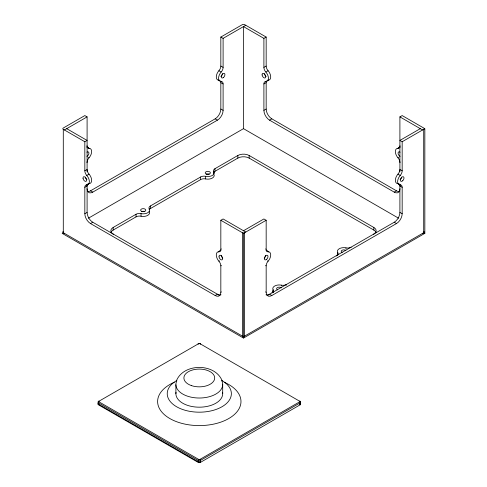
<?xml version="1.0" encoding="UTF-8"?>
<svg xmlns="http://www.w3.org/2000/svg" width="487" height="487" viewBox="0 0 487 487"><rect width="100%" height="100%" fill="white"/><g stroke="black" fill="none" stroke-linecap="round" stroke-linejoin="round"><path stroke-width="0.73" d="M175.898 393.673L175.898 384.76M176.477 380.7C183.623 363.004 214.974 363.004 222.121 380.7M219.454 80.532L218.888 80.203A6.41 3.701 -60 0 1 216.301 76.97A6.41 3.701 -60 0 1 218.888 70.743A4.809 2.776 -60 0 0 220.83 66.074L220.83 37.055L242.368 24.624A1.601 0.925 0 0 1 244.632 24.624L266.17 37.055L266.17 66.074A4.809 2.776 60 0 0 268.112 70.743A6.41 3.701 60 0 1 270.699 76.97A6.41 3.701 60 0 1 268.112 80.203L267.546 80.532M64.43 129.968L87.094 116.886L87.094 171.808M220.83 37.055L223.101 38.363L245.765 25.275M87.094 116.886L84.829 115.577L63.292 128.008A1.601 0.925 0 0 0 63.292 129.317L84.829 141.747L87.094 140.439L66.695 128.659M88.384 218.219L243.5 128.665L243.5 26.584L263.899 38.363L266.17 37.055M84.829 187.325A4.809 2.776 60 0 1 86.771 184.896A6.41 3.701 60 0 0 89.365 181.663A6.41 3.701 60 0 0 86.771 175.442A4.809 2.776 60 0 1 84.829 170.773L87.094 169.464A4.809 2.776 60 0 0 89.036 174.133A6.41 3.701 60 0 1 91.629 180.354A6.41 3.701 60 0 1 89.036 183.587A4.809 2.776 60 0 0 87.094 186.016L84.829 187.325L84.829 213.726A8.011 4.627 60 0 0 90.497 223.545L215.169 295.524L217.433 294.215A8.011 4.627 60 0 0 221.007 294.812M399.608 191.549A8.011 4.627 60 0 1 396.503 190.825L394.239 192.134L269.567 120.155A8.011 4.627 60 0 1 263.899 110.342L263.899 83.941A4.809 2.776 60 0 1 265.841 81.512A6.41 3.701 60 0 0 268.434 78.279A6.41 3.701 60 0 0 265.841 72.052A4.809 2.776 60 0 1 263.899 67.383L266.17 66.074M86.771 175.442L89.036 174.133M265.841 72.052L268.112 70.743M86.771 184.896L87.763 184.323M87.904 184.244L88.616 183.836M265.841 81.512L266.553 81.104M263.899 83.941L266.17 82.632A4.809 2.776 60 0 1 266.572 81.006M87.392 191.549A8.011 4.627 -60 0 0 90.497 190.825L215.169 118.846A8.011 4.627 -60 0 0 220.83 109.033L220.83 82.632A4.809 2.776 -60 0 0 220.428 81.006M90.497 190.825L92.761 192.134L217.433 120.155A8.011 4.627 -60 0 0 223.101 110.342L223.101 83.941A4.809 2.776 -60 0 0 221.159 81.512A6.41 3.701 -60 0 1 218.566 78.279A6.41 3.701 -60 0 1 221.159 72.052A4.809 2.776 -60 0 0 223.101 67.383L223.101 38.363M84.829 213.726L87.094 212.417L87.094 184.463M263.899 110.342L266.17 109.033L266.17 82.632M63.474 232.597L62.159 233.358L243.5 338.051L424.841 233.358L424.841 128.659L402.171 141.747L399.906 140.439L420.305 128.659M90.497 223.545L92.761 222.236L219.649 295.493M269.567 120.155L271.831 118.846L396.503 190.825M113.161 234.503L113.161 234.016A8.011 4.627 0 0 1 113.161 227.472L136.031 214.268A4.809 2.776 0 0 1 141.041 213.616A6.41 3.701 0 0 0 147.731 212.746A6.41 3.701 0 0 0 149.235 208.886A4.809 2.776 0 0 1 150.367 205.989L200.632 176.97A4.809 2.776 0 0 1 205.648 176.318A6.41 3.701 0 0 0 212.332 175.448A6.41 3.701 0 0 0 213.836 171.588A4.809 2.776 0 0 1 214.968 168.691L237.833 155.493A8.011 4.627 0 0 1 249.167 155.493L373.839 227.472A8.011 4.627 0 0 1 373.839 234.016L373.839 234.503M110.987 232.409A8.011 4.627 0 0 1 113.161 230.089L136.031 216.885A4.809 2.776 0 0 1 141.041 216.234A6.41 3.701 0 0 0 147.731 215.364A6.41 3.701 0 0 0 149.235 211.504M149.223 209.66A4.809 2.776 0 0 1 150.367 208.606L200.632 179.587A4.809 2.776 0 0 1 205.648 178.936A6.41 3.701 0 0 0 212.015 178.236A6.41 3.701 0 0 0 214.073 174.693M213.604 173.652A4.809 2.776 0 0 1 214.968 171.308L237.833 158.111A8.011 4.627 0 0 1 249.167 158.111L373.839 230.089A8.011 4.627 0 0 1 376.013 232.409M215.169 295.524A8.011 4.627 60 0 0 220.83 292.249L220.83 265.847A4.809 2.776 60 0 0 218.888 261.178A6.41 3.701 60 0 1 216.301 254.951A6.41 3.701 60 0 1 218.888 251.718A4.809 2.776 60 0 0 220.83 249.289L220.83 220.27L223.101 218.961L245.765 232.049M399.906 171.808L399.906 116.886L402.171 115.577L423.708 128.008A1.601 0.925 0 0 1 423.708 129.317L423.708 232.707A1.601 0.925 60 0 1 422.886 233.486M243.5 230.741L263.899 218.961L266.17 220.27L266.17 249.289A4.809 2.776 -60 0 0 268.112 251.718A6.41 3.701 -60 0 1 270.699 254.951A6.41 3.701 -60 0 1 268.112 261.178A4.809 2.776 -60 0 0 266.17 265.847L266.17 292.249A8.011 4.627 -60 0 0 271.831 295.524L396.503 223.545A8.011 4.627 -60 0 0 402.171 213.726L402.171 187.325A4.809 2.776 -60 0 0 400.229 184.896A6.41 3.701 -60 0 1 397.636 181.663A6.41 3.701 -60 0 1 400.229 175.442A4.809 2.776 -60 0 0 402.171 170.773L402.171 141.747M266.17 220.27L243.5 233.358L243.5 338.051M220.83 249.289L221.396 248.967M400.046 145.826L399.906 145.905A4.809 2.776 60 0 1 397.964 148.328A6.41 3.701 60 0 0 395.371 151.567A6.41 3.701 60 0 0 397.964 157.788A4.809 2.776 60 0 1 399.906 162.457L400.046 162.378M218.888 251.718L220.873 250.574M397.964 148.328L399.523 147.433M399.663 147.348L400.089 147.104M218.888 261.178L219.454 260.849M397.964 157.788L398.53 157.465M220.83 265.847L221.396 265.518M220.83 292.249L221.396 291.92M400.046 188.779L399.906 188.865A8.011 4.627 60 0 1 394.239 192.134M267.747 295.262L394.239 222.236A8.011 4.627 -60 0 0 399.906 212.417L399.906 184.463M98.429 403.486A1.601 0.925 0 0 0 98.429 404.794L198.166 462.382A1.601 0.925 0 0 0 200.431 462.382L300.169 404.794L300.169 402.834A1.601 0.925 0 0 0 300.169 401.525L199.865 343.615A0.804 0.463 0 0 0 198.733 343.615L98.429 401.525A1.601 0.925 0 0 0 98.429 402.834L98.429 404.143A0.804 0.463 -60 0 0 98.995 404.472A0.804 0.463 0 0 1 98.764 404.088M98.429 402.019L98.429 401.525A0.804 0.463 60 0 1 98.995 401.197A0.804 0.463 0 0 0 98.995 401.854L198.733 459.436A0.804 0.463 0 0 0 199.865 459.436L299.602 401.854A0.804 0.463 0 0 0 299.602 401.197A0.804 0.463 -60 0 1 300.169 401.525L300.169 401.854M399.906 116.886L422.57 129.968M220.83 66.074L223.101 67.383M402.171 170.773L399.906 169.464A4.809 2.776 -60 0 1 397.964 174.133A6.41 3.701 -60 0 0 395.371 180.354A6.41 3.701 -60 0 0 397.964 183.587A4.809 2.776 -60 0 1 399.906 186.016L402.171 187.325M218.888 70.743L221.159 72.052M397.964 174.133L400.229 175.442M220.447 81.104L221.159 81.512M398.384 183.836L399.097 184.244M399.237 184.323L400.229 184.896M220.83 82.632L223.101 83.941M220.83 109.033L223.101 110.342M399.906 212.417L402.171 213.726M243.5 128.665L398.616 218.219M423.526 232.597L424.841 233.358M215.169 118.846L217.433 120.155M394.239 222.236L396.503 223.545M220.83 220.27L242.368 232.701A1.601 0.925 0 0 0 244.632 232.701L244.632 336.091A1.601 0.925 60 0 1 243.5 336.748L63.292 232.707A1.601 0.925 0 0 1 63.109 231.526M86.954 145.826L87.094 145.905A4.809 2.776 -60 0 0 89.036 148.328A6.41 3.701 -60 0 1 91.629 151.567A6.41 3.701 -60 0 1 89.036 157.788A4.809 2.776 -60 0 0 87.094 162.457L86.954 162.378M265.604 248.967L266.17 249.289M86.911 147.104L87.337 147.348M87.477 147.433L89.036 148.328M266.127 250.574L268.112 251.718M88.47 157.465L89.036 157.788M267.546 260.849L268.112 261.178M265.604 265.518L266.17 265.847M86.954 188.779L87.094 188.865A8.011 4.627 -60 0 0 92.761 192.134M265.604 291.92L266.17 292.249M271.831 295.524L269.567 294.215A8.011 4.627 -60 0 1 265.993 294.812M299.602 404.472L300.169 404.794A1.601 0.925 0 0 0 300.248 403.54M98.24 402.962A1.601 0.925 0 0 0 98.429 404.143L198.733 462.053A0.804 0.463 0 0 0 199.865 462.053L200.431 462.382L200.431 460.416A0.804 0.463 60 0 0 199.865 459.436M222.693 384.267L222.699 393.673M373.839 227.472L373.839 230.089M350.969 247.706L350.969 247.213A4.809 2.776 0 0 1 345.959 247.865A6.41 3.701 0 0 0 339.269 248.735A6.41 3.701 0 0 0 337.765 252.595A4.809 2.776 0 0 1 336.633 255.492L336.633 255.979M345.959 247.865L345.959 248.522M337.765 252.595L337.765 254.397M286.368 285.169L286.368 284.511A4.809 2.776 0 0 1 281.352 285.163A6.41 3.701 0 0 0 274.668 286.033A6.41 3.701 0 0 0 273.164 289.893A4.809 2.776 0 0 1 272.032 292.79L272.032 292.955M281.352 285.163L281.352 285.82M273.164 289.893L273.164 292.51A6.41 3.701 0 0 1 273.097 290.13M263.899 38.363L263.899 67.383M249.167 155.493L249.167 158.111M242.368 232.701L242.368 336.091A1.601 0.925 -60 0 0 243.5 336.748M237.833 155.493L237.833 158.111M214.968 168.691L214.968 171.308M213.836 171.588L213.836 173.555M205.648 176.318L205.648 178.936M200.632 176.97L200.632 179.587M199.865 343.615A0.804 0.463 -60 0 1 200.431 343.944L200.431 344.023M198.733 343.615A0.804 0.463 60 0 0 198.166 343.944L198.166 344.023M198.733 462.053A0.804 0.463 -60 0 1 198.166 461.725L198.166 460.416A0.804 0.463 -60 0 1 198.733 459.436M150.367 205.989L150.367 208.606M149.235 208.886L149.235 209.538M141.041 213.616L141.041 216.234M136.031 214.268L136.031 216.885M113.161 227.472L113.161 230.089M84.829 141.747L84.829 170.773M63.292 129.317L63.292 232.707A1.601 0.925 -60 0 0 64.114 233.486M221.749 380.706A23.4 13.508 0 0 1 199.299 398.025A23.4 13.508 0 0 1 176.848 380.706M198.166 461.725A1.601 0.925 0 0 0 200.431 461.725A0.804 0.463 60 0 1 199.865 462.053M300.266 402.895A1.601 0.925 0 0 1 300.169 404.143A0.804 0.463 60 0 1 299.651 404.496M222.577 392.279A23.4 13.508 0 0 1 199.299 407.187A23.4 13.508 0 0 1 176.02 392.279M221.969 380.584A32.057 18.506 0 0 1 221.969 406.761A32.057 18.506 0 0 1 176.629 406.761A32.057 18.506 0 0 1 176.629 380.584M224.27 382.265A41.675 24.058 0 0 1 230.138 417.712A41.675 24.058 0 0 1 168.459 417.712A41.675 24.058 0 0 1 174.322 382.265M198.166 343.944A1.601 0.925 0 0 1 198.97 343.694M199.463 343.676A1.601 0.925 0 0 1 200.431 343.944M98.995 401.854A0.804 0.463 -60 0 0 98.429 402.834L198.166 460.416A1.601 0.925 0 0 0 200.431 460.416L300.169 402.834A0.804 0.463 60 0 0 299.602 401.854M299.767 403.96A0.804 0.463 0 0 1 299.742 404.356M206.153 174.309A2.563 1.479 0 0 1 209.252 174.23M141.516 211.626A2.563 1.479 0 0 1 144.876 211.626M337.765 255.212A6.41 3.701 0 0 1 337.704 252.832M218.888 80.203A4.809 2.776 -60 0 1 219.485 80.276M87.057 147.025A6.41 3.701 -60 0 1 88.999 148.413M222.614 73.701A2.563 1.479 -60 0 1 220.83 76.447M86.93 152.194A2.563 1.479 -60 0 1 88.908 153.137A2.563 1.479 -60 0 1 86.93 156.364M92.761 222.236A8.011 4.627 60 0 1 87.094 212.417M218.815 252.077A6.41 3.701 60 0 1 220.867 250.415M222.772 258.128A2.563 1.479 60 0 1 221.293 255.407M86.93 179.727A2.563 1.479 60 0 1 85.31 177.091M398.001 148.413A6.41 3.701 60 0 1 399.943 147.025M271.831 118.846A8.011 4.627 60 0 1 266.17 109.033M267.515 80.276A4.809 2.776 60 0 1 268.112 80.203M266.17 76.447A2.563 1.479 60 0 1 264.386 73.701M400.071 156.364A2.563 1.479 60 0 1 398.092 153.137A2.563 1.479 60 0 1 400.071 152.194M266.133 250.415A6.41 3.701 -60 0 1 268.185 252.077M265.707 255.407A2.563 1.479 -60 0 1 264.228 258.128M401.69 177.091A2.563 1.479 -60 0 1 400.071 179.727M277.748 289.868A2.563 1.479 0 0 1 277.389 287.604A2.563 1.479 0 0 1 281.316 287.811M342.16 252.491A2.563 1.479 0 0 1 342.075 250.257A2.563 1.479 0 0 1 345.916 250.513M423.891 231.526A1.601 0.925 0 0 1 423.708 232.707L244.632 336.091A1.601 0.925 0 0 1 242.368 336.091M191.604 385.661A15.389 8.882 0 0 0 214.688 377.967A15.389 8.882 0 0 0 191.604 370.272A15.389 8.882 0 0 0 191.604 385.661M266.639 259.321A2.563 1.479 -60 0 0 267.448 255.346A2.563 1.479 -60 0 0 264.417 258.037A2.563 1.479 -60 0 0 266.639 259.321M402.639 180.799A2.563 1.479 -60 0 0 403.455 176.824A2.563 1.479 -60 0 0 400.417 179.514A2.563 1.479 -60 0 0 402.639 180.799M223.57 77.415A2.563 1.479 -60 0 0 224.379 73.44A2.563 1.479 -60 0 0 221.348 76.13A2.563 1.479 -60 0 0 223.57 77.415M219.04 256.862A2.563 1.479 60 0 0 221.975 259.851A2.563 1.479 60 0 0 221.482 255.985A2.563 1.479 60 0 0 219.04 256.862M83.04 178.345A2.563 1.479 60 0 0 85.974 181.334A2.563 1.479 60 0 0 85.475 177.463A2.563 1.479 60 0 0 83.04 178.345M262.109 74.955A2.563 1.479 60 0 0 265.044 77.944A2.563 1.479 60 0 0 264.551 74.079A2.563 1.479 60 0 0 262.109 74.955M206.518 174.115A2.563 1.479 0 0 0 210.366 172.83A2.563 1.479 0 0 0 206.518 171.552A2.563 1.479 0 0 0 206.518 174.115M141.912 211.413A2.563 1.479 0 0 0 145.759 210.128A2.563 1.479 0 0 0 141.912 208.85A2.563 1.479 0 0 0 141.912 211.413"/></g></svg>
